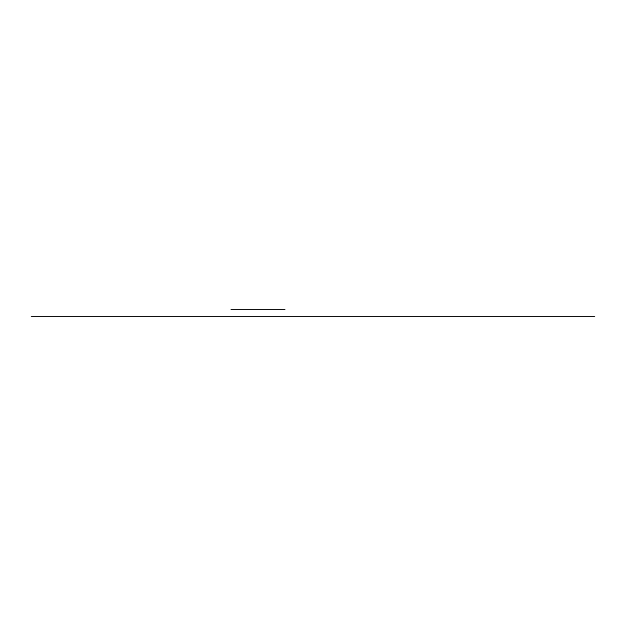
<?xml version="1.0" encoding="UTF-8"?>
<svg xmlns="http://www.w3.org/2000/svg" width="626" height="626" viewBox="0 0 626 626"><rect width="100%" height="100%" fill="white"/><g stroke="black" fill="none" stroke-linecap="round" stroke-linejoin="round"><path stroke-width="0.94" d="M231.01 309.479L284.971 309.479M31.3 316.521L594.7 316.521"/></g></svg>
